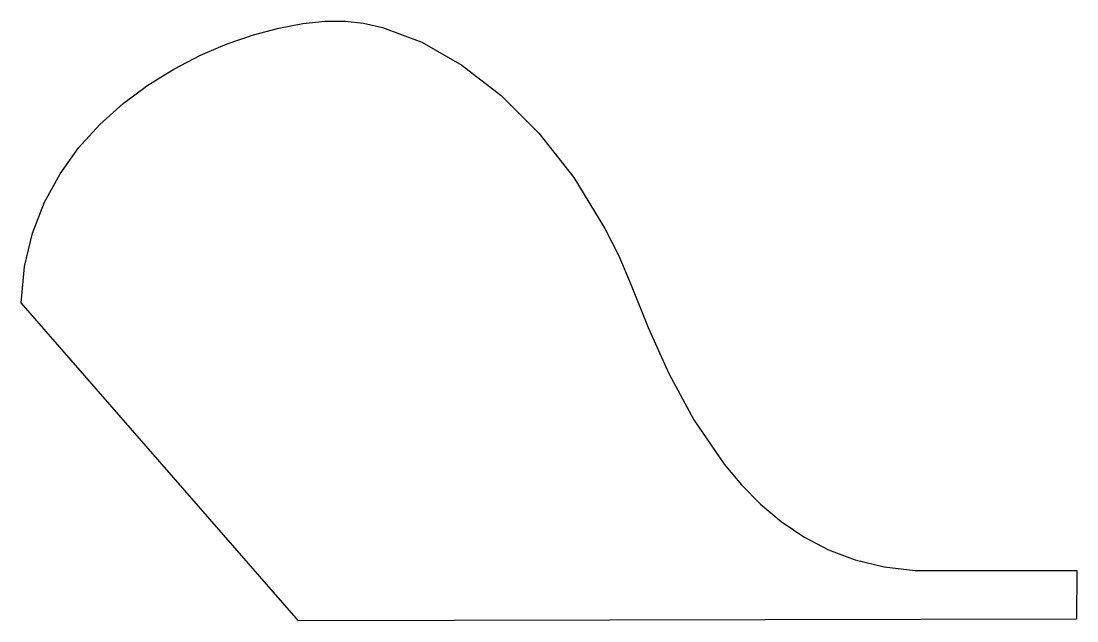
# Model space of a CAD drawing. Extents: x 0.1 to 84.2, y 0 to 47.8.
import ezdxf

# ---------------------------------------------------------------- set-up
doc = ezdxf.new("R2010")
doc.units = 0

msp = doc.modelspace()

# ---------------------------------------------------------------- linework, layer by layer
at = {"layer": 'Layer 1', "color": 4}
for p, q in [((18.650343, 46.677463), (20.675252, 47.21798)), ((20.675252, 47.21798), (22.591446, 47.578673)), ((22.591446, 47.578673), (24.359724, 47.761811)), ((24.359724, 47.761811), (25.940883, 47.769663)), ((25.940883, 47.769663), (27.415613, 47.604217)), ((27.415613, 47.604217), (28.935426, 47.265973)), ((28.935426, 47.265973), (32.065849, 46.087973)), ((16.555921, 45.954856), (18.650343, 46.677463)), ((14.431187, 45.047891), (16.555921, 45.954856)), ((32.065849, 46.087973), (35.243256, 44.269435)), ((12.315344, 43.954298), (14.431187, 45.047891)), ((10.247593, 42.67181), (12.315344, 43.954298)), ((35.243256, 44.269435), (38.37875, 41.844129)), ((8.267136, 41.198159), (10.247593, 42.67181)), ((38.37875, 41.844129), (41.383433, 38.845826)), ((6.413175, 39.531077), (8.267136, 41.198159)), ((4.724911, 37.668296), (6.413175, 39.531077)), ((41.383433, 38.845826), (44.168409, 35.308295)), ((3.241546, 35.607548), (4.724911, 37.668296)), ((2.002281, 33.346565), (3.241546, 35.607548)), ((44.168409, 35.308295), (46.644781, 31.265308)), ((1.04632, 30.883078), (2.002281, 33.346565)), ((46.644781, 31.265308), (47.73946, 29.064822)), ((0.412862, 28.214821), (1.04632, 30.883078)), ((47.73946, 29.064822), (48.723652, 26.750635)), ((0.141111, 25.339524), (0.412862, 28.214821)), ((48.723652, 26.750635), (50.087331, 23.358087)), ((22.243828, 0.000001), (0.141111, 25.339524)), ((50.087331, 23.358087), (51.729261, 19.710409)), ((51.729261, 19.710409), (53.719734, 16.013952)), ((53.719734, 16.013952), (56.129041, 12.475067)), ((56.129041, 12.475067), (57.512724, 10.829199)), ((57.512724, 10.829199), (59.027476, 9.300104)), ((59.027476, 9.300104), (60.682083, 7.913579)), ((60.682083, 7.913579), (62.485332, 6.695415)), ((62.485332, 6.695415), (64.446008, 5.671408)), ((64.446008, 5.671408), (66.5729, 4.86735)), ((66.5729, 4.86735), (68.874792, 4.309037)), ((68.874792, 4.309037), (71.360473, 4.022261)), ((71.360473, 4.022261), (84.235504, 4.004481)), ((84.235504, 4.004481), (84.203018, 0.141112)), ((84.203018, 0.141112), (22.243828, 0.000001))]:
    msp.add_line(p, q, dxfattribs=at)

doc.saveas('drawing.dxf')
